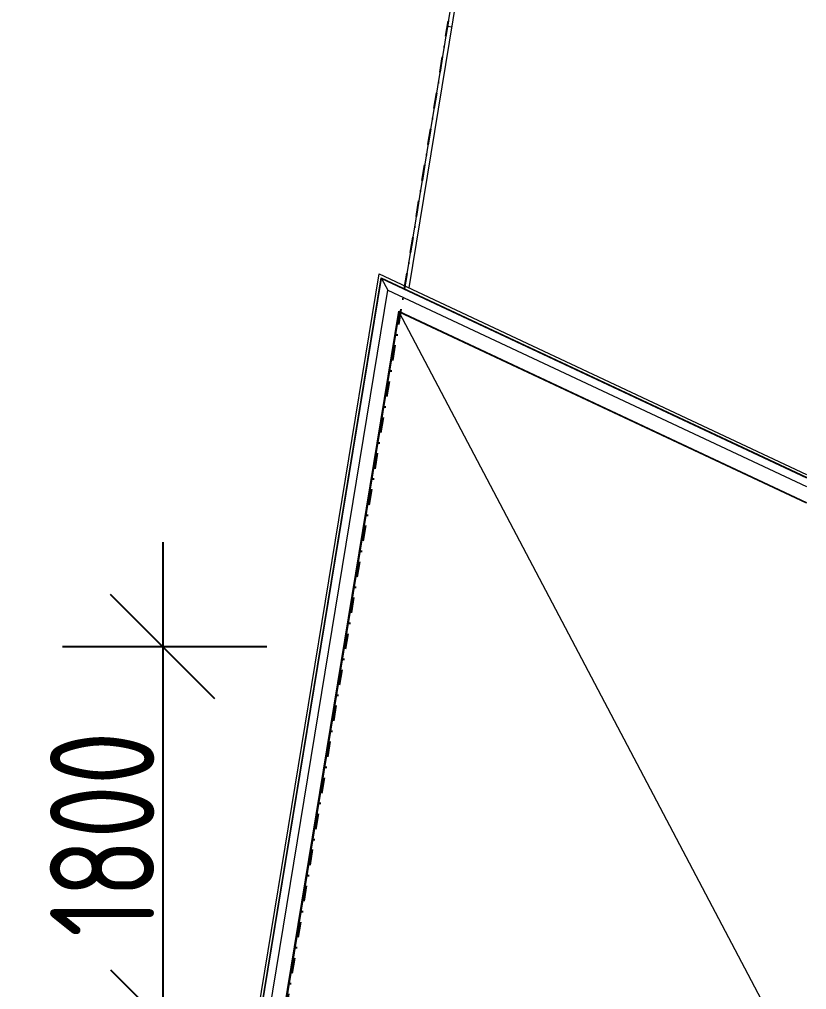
# Model space of a CAD drawing. Header units: millimetres. Extents: x -39027 to 364494, y -35256 to 94895.
# Drawn here: x 188660 to 192434, y 77990 to 82642 of the extents above; entities that cross this region are included whole.
import ezdxf

# ---------------------------------------------------------------- set-up
doc = ezdxf.new("R2010")
doc.units = ezdxf.units.MM
doc.header["$LTSCALE"] = 25
doc.header["$PDMODE"] = 3
doc.linetypes.add('BG_Dash Dot 3mm', pattern=[7, 3, -2, 0, -2])
for name, color, linetype, lineweight in [('A-ANNO-DIMS', 211, 'Continuous', 5), ('A-DETL-MBND', 4, 'Continuous', 13), ('A-ROOF', 132, 'Continuous', 5), ('A-ROOF-OTLN', 132, 'Continuous', 5), ('C-PROP-LINE', 91, 'BG_Dash Dot 3mm', 25)]:
    doc.layers.add(name, color=color, linetype=linetype, lineweight=lineweight)
doc.styles.add('ISOCPEUR', font='isocpeur.ttf', dxfattribs={"width": 0.75, "height": 500})
doc.dimstyles.new('BG_STANDARD_5_Rounding_Trans', dxfattribs={"dimscale": 304.8, "dimtxt": 500, "dimasz": 1.64042, "dimexe": 1.64042, "dimexo": 0.0625, "dimgap": 0.131234, "dimtad": 1, "dimdec": 0, "dimrnd": 5, "dimzin": 0, "dimdsep": 46, "dimtxsty": 'ISOCPEUR', "dimblk1": 'OBLIQUE', "dimblk2": 'OBLIQUE', "dimsah": 1, "dimcen": 0.09, "dimdle": 1.64042, "dimazin": 0, "dimtfac": 1, "dimtdec": 4, "dimtix": 1, "dimtmove": 0, "dimatfit": 3, "dimfxl": 3.28084, "dimfxlon": 1, "dimtvp": 1, "dimtolj": 1, "dimtzin": 0, "dimarcsym": 2})

# ---------------------------------------------------------------- blocks, each defined once
blk = doc.blocks.new('Family - ___-2269169-PROPOSED FIRST FLOOR PLAN')
at = {"layer": 'C-PROP-LINE'}
blk.add_line((14042.3, -17487.5), (18867.9, 11939.5), dxfattribs=at)
blk = doc.blocks.new('Family - ___-2269492-PROPOSED FIRST FLOOR PLAN')
at = {"layer": 'C-PROP-LINE'}
blk.add_line((14042.3, -17487.5), (18867.8, 11939.4), dxfattribs=at)
blk = doc.blocks.new('_Oblique')
at = {"color": 0, "linetype": 'ByBlock', "lineweight": -2}
blk.add_line((-0.5, -0.5), (0.5, 0.5), dxfattribs=at)
blk = doc.blocks.new('*D1215')
at = {"layer": 'A-ANNO-DIMS', "color": 0, "lineweight": -2, "transparency": 16777216}
for p, q in [((189346.8, 80134.9), (189346.8, 77334.9)), ((188865.8, 79634.9), (189846.8, 79634.9)), ((188865.8, 77834.9), (189846.8, 77834.9))]:
    blk.add_line(p, q, dxfattribs=at)
at = {"layer": 'Defpoints', "color": 0, "transparency": 16777216}
for p in [(188846.8, 79634.9), (188846.8, 77834.9), (189346.8, 77834.9)]:
    blk.add_point(p, dxfattribs=at)
at = {"layer": 'A-ANNO-DIMS', "color": 0, "lineweight": -2, "transparency": 16777216, "xscale": 500.0000000000001, "yscale": 500.0000000000001, "zscale": 500.0000000000001}
for p, rotation in [((189346.8, 79634.9), 90), ((189346.8, 77834.9), 270)]:
    blk.add_blockref('_Oblique', p, dxfattribs=dict(at, rotation=rotation))
at = {"layer": 'A-ANNO-DIMS', "color": 0, "transparency": 16777216, "insert": (189056.8, 78734.9), "char_height": 500, "attachment_point": 5, "rotation": 90, "style": 'ISOCPEUR'}
blk.add_mtext('\\A1;1800', dxfattribs=at)

msp = doc.modelspace()

# ---------------------------------------------------------------- linework, layer by layer
at = {"layer": 'A-DETL-MBND', "lineweight": 5}
for p, q in [((190508.7, 81363.9), (191223.7, 85723.8)), ((191243.4, 85720.6), (190527.5, 81355.1)), ((190713, 82609.5), (190732.7, 82606.3))]:
    msp.add_line(p, q, dxfattribs=at)
at = {"layer": 'A-ROOF'}
for p, q in [((190481.2, 81238.8), (188942.2, 71854)), ((192434, 80322.4), (190481.2, 81238.8)), ((192434, 77530.9), (190481.2, 81238.8))]:
    msp.add_line(p, q, dxfattribs=at)
at = {"layer": 'A-ROOF-OTLN'}
for p, q in [((188803.6, 71781), (190384.6, 81422.2)), ((190384.6, 81422.2), (192434, 80460.5)), ((188817.7, 71788.4), (190394.4, 81403.5)), ((188820.3, 71789.8), (190396.2, 81400.1)), ((190394.4, 81403.5), (192434, 80446.4)), ((190396.2, 81400.1), (192434, 80443.8)), ((190396.2, 81400.1), (190425.7, 81344.2)), ((188862.6, 71812), (190425.7, 81344.2)), ((190425.7, 81344.2), (192434, 80401.7)), ((188938.7, 71852.1), (190478.7, 81243.4)), ((190478.7, 81243.4), (192434, 80325.9))]:
    msp.add_line(p, q, dxfattribs=at)

# ---------------------------------------------------------------- block references
at = {"layer": 'C-PROP-LINE'}
for name in ['Family - ___-2269169-PROPOSED FIRST FLOOR PLAN', 'Family - ___-2269492-PROPOSED FIRST FLOOR PLAN']:
    msp.add_blockref(name, (172355.8, 73784.3), dxfattribs=at)

# ---------------------------------------------------------------- dimensions: what is measured, and where the dimension line sits
at = {"layer": 'A-ANNO-DIMS'}
dim = msp.add_linear_dim(base=(189346.8, 77834.9), p1=(188846.8, 79634.9), p2=(188846.8, 77834.9), angle=90, dimstyle='BG_STANDARD_5_Rounding_Trans', override={"dimpost": '<>', "dimfxl": 1800}, dxfattribs=at)
dim.commit()
dim.dimension.update_dxf_attribs({"geometry": '*D1215', "text_midpoint": (189056.8, 78734.9)})

doc.saveas('drawing.dxf')
